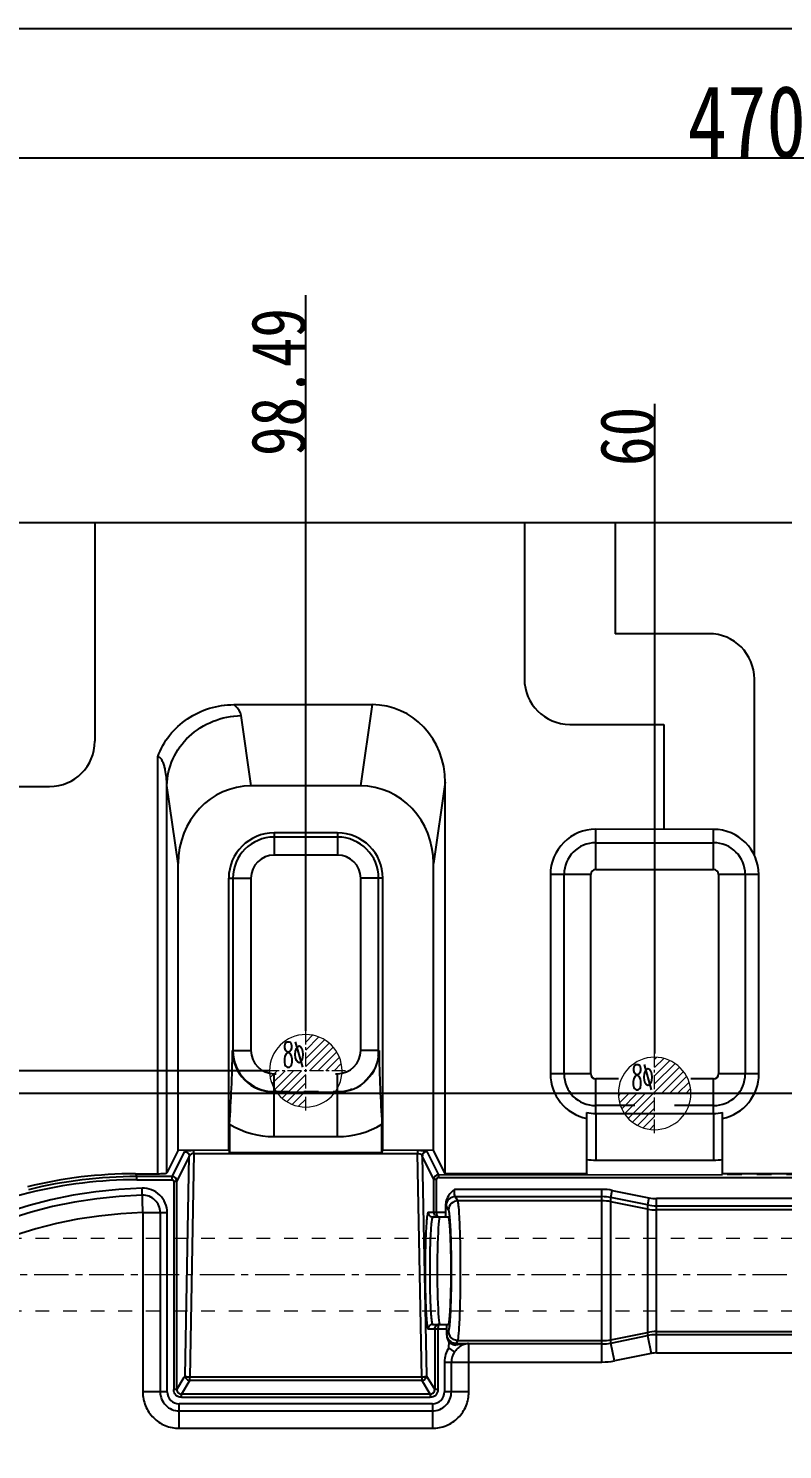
# Model space of a CAD drawing. Header units: millimetres. Extents: x 1572 to 4063, y -10865 to -3081.
# Drawn here: x 2486.6 to 2569.8, y -5770.3 to -5613.5 of the extents above; entities that cross this region are included whole.
import ezdxf
from ezdxf.enums import TextEntityAlignment as Align

# ---------------------------------------------------------------- set-up
doc = ezdxf.new("R2010")
doc.units = ezdxf.units.MM
doc.header["$LTSCALE"] = 16.335
doc.header["$PDMODE"] = 3
doc.header["$PDSIZE"] = 0.3125
doc.linetypes.add('CENTER', pattern=[0.6, 0.375, -0.075, 0.075, -0.075])
doc.linetypes.add('HIDDEN', pattern=[0.2, 0.1, -0.1])
doc.layers.get('0').update_dxf_attribs({"linetype": 'CONTINUOUS'})
doc.layers.get('Defpoints').update_dxf_attribs({"linetype": 'CONTINUOUS'})
doc.layers.add('cool', color=153, linetype='HIDDEN', lineweight=9)
doc.layers.add('epin', color=13, linetype='CONTINUOUS', lineweight=9)
doc.layers.add('DEFAULT_2', color=8, linetype='HIDDEN')
doc.styles.get("Standard").update_dxf_attribs({"font": 'txt', "width": 0.8})
doc.styles.add('TXT05', font='txt.shx', dxfattribs={"width": 0.5, "bigfont": 'gbcbig.shx'})
doc.dimstyles.new('ISO-25', dxfattribs={"dimtxt": 8, "dimasz": 6, "dimexe": 0, "dimexo": 0, "dimgap": 0, "dimtad": 1, "dimdsep": 46, "dimtxsty": 'Standard', "dimcen": 0, "dimclrd": 4, "dimclre": 4, "dimclrt": 6, "dimazin": 0, "dimtfac": 1, "dimtofl": 0, "dimtmove": 0, "dimatfit": 3, "dimfxl": 1, "dimarcsym": 0})

# ---------------------------------------------------------------- blocks, each defined once
blk = doc.blocks.new('147')
at = {"layer": 'cool', "ltscale": 0.932966}
for p, q in [((229.57, -3849.57), (-211.77, -3849.57)), ((229.57, -3857.57), (-211.77, -3857.57))]:
    blk.add_line(p, q, dxfattribs=at)
at = {"layer": 'cool', "color": 1, "linetype": 'CENTER', "ltscale": 0.621977}
blk.add_line((243.9, -3853.57), (-226.1, -3853.57), dxfattribs=at)
blk = doc.blocks.new('*D188')
at = {"color": 4, "lineweight": -2, "transparency": 16777216}
for p, q in [((2380.71, -5723.85), (2380.71, -5627.83)), ((2844.71, -5627.83), (2386.71, -5627.83)), ((2850.71, -5723.85), (2850.71, -5627.83))]:
    blk.add_line(p, q, dxfattribs=at)
at = {"color": 4, "transparency": 16777216}
for points in [[(2386.71, -5626.83), (2386.71, -5628.83), (2380.71, -5627.83)], [(2844.71, -5626.83), (2844.71, -5628.83), (2850.71, -5627.83)]]:
    blk.add_solid(points, dxfattribs=at)
at = {"layer": 'Defpoints', "color": 0, "transparency": 16777216}
for p in [(2380.71, -5627.83), (2380.71, -5723.85), (2850.71, -5723.85)]:
    blk.add_point(p, dxfattribs=at)
at = {"color": 6, "transparency": 16777216, "insert": (2565.86, -5623.83), "char_height": 8, "attachment_point": 5}
blk.add_mtext('470', dxfattribs=at)
blk = doc.blocks.new('*D207')
at = {"color": 4, "lineweight": -2, "transparency": 16777216}
for p, q in [((2396.97, -5766.99), (2384.97, -5767.99)), ((2439.81, -5766.99), (2396.97, -5766.99)), ((2384.97, -5767.99), (2366.57, -5767.99))]:
    blk.add_line(p, q, dxfattribs=at)
at = {"layer": 'Defpoints', "color": 0, "transparency": 16777216}
for p in [(2439.81, -5766.99), (2372.97, -5767.99), (2615.71, -5857.99)]:
    blk.add_point(p, dxfattribs=at)
at = {"color": 6, "transparency": 16777216, "insert": (2369.77, -5764.99), "char_height": 6, "attachment_point": 5}
blk.add_mtext('91', dxfattribs=at)
blk = doc.blocks.new('*D208')
at = {"color": 4, "lineweight": -2, "transparency": 16777216}
blk.add_line((2411.89, -5750.99), (2362.57, -5750.99), dxfattribs=at)
at = {"layer": 'Defpoints', "color": 0, "transparency": 16777216}
for p in [(2372.97, -5750.99), (2411.89, -5750.99), (2615.71, -5857.99)]:
    blk.add_point(p, dxfattribs=at)
at = {"color": 6, "transparency": 16777216, "insert": (2367.77, -5747.99), "char_height": 6, "attachment_point": 5}
blk.add_mtext('107', dxfattribs=at)
blk = doc.blocks.new('*D209')
at = {"color": 4, "lineweight": -2, "transparency": 16777216}
for p, q in [((2384.97, -5728.99), (2361.77, -5728.99)), ((2396.97, -5730.99), (2384.97, -5728.99)), ((2591.31, -5730.99), (2396.97, -5730.99))]:
    blk.add_line(p, q, dxfattribs=at)
at = {"layer": 'Defpoints', "color": 0, "transparency": 16777216}
for p in [(2372.97, -5728.99), (2591.31, -5730.99), (2615.71, -5857.99)]:
    blk.add_point(p, dxfattribs=at)
at = {"color": 6, "transparency": 16777216, "insert": (2367.37, -5725.99), "char_height": 6, "attachment_point": 5}
blk.add_mtext('127', dxfattribs=at)
blk = doc.blocks.new('*D210')
at = {"color": 4, "lineweight": -2, "transparency": 16777216}
for p, q in [((2384.97, -5718.44), (2355.37, -5718.44)), ((2396.97, -5728.49), (2384.97, -5718.44)), ((2513.22, -5728.49), (2396.97, -5728.49))]:
    blk.add_line(p, q, dxfattribs=at)
at = {"layer": 'Defpoints', "color": 0, "transparency": 16777216}
for p in [(2372.97, -5718.44), (2513.22, -5728.49), (2615.71, -5857.99)]:
    blk.add_point(p, dxfattribs=at)
at = {"color": 6, "transparency": 16777216, "insert": (2364.17, -5715.44), "char_height": 6, "attachment_point": 5}
blk.add_mtext('129.5', dxfattribs=at)
blk = doc.blocks.new('*D211')
at = {"color": 4, "lineweight": -2, "transparency": 16777216}
for p, q in [((2396.97, -5735.49), (2384.97, -5738.92)), ((2472.31, -5735.49), (2396.97, -5735.49)), ((2384.97, -5738.92), (2355.37, -5738.92))]:
    blk.add_line(p, q, dxfattribs=at)
at = {"layer": 'Defpoints', "color": 0, "transparency": 16777216}
for p in [(2472.31, -5735.49), (2372.97, -5738.92), (2615.71, -5857.99)]:
    blk.add_point(p, dxfattribs=at)
at = {"color": 6, "transparency": 16777216, "insert": (2364.17, -5735.92), "char_height": 6, "attachment_point": 5}
blk.add_mtext('122.5', dxfattribs=at)
blk = doc.blocks.new('*D212')
at = {"color": 4, "lineweight": -2, "transparency": 16777216}
blk.add_line((2410.71, -5697.99), (2362.57, -5697.99), dxfattribs=at)
at = {"layer": 'Defpoints', "color": 0, "transparency": 16777216}
for p in [(2372.97, -5697.99), (2410.71, -5697.99), (2615.71, -5857.99)]:
    blk.add_point(p, dxfattribs=at)
at = {"color": 6, "transparency": 16777216, "insert": (2367.77, -5694.99), "char_height": 6, "attachment_point": 5}
blk.add_mtext('160', dxfattribs=at)
blk = doc.blocks.new('*D214')
at = {"color": 4, "lineweight": -2, "transparency": 16777216}
blk.add_line((2555.71, -5726.59), (2555.71, -5654.91), dxfattribs=at)
at = {"layer": 'Defpoints', "color": 0, "transparency": 16777216}
for p in [(2555.71, -5662.11), (2555.71, -5726.59), (2615.71, -5857.99)]:
    blk.add_point(p, dxfattribs=at)
at = {"color": 6, "transparency": 16777216, "insert": (2552.71, -5658.51), "char_height": 6, "attachment_point": 5, "rotation": 90}
blk.add_mtext('60', dxfattribs=at)
blk = doc.blocks.new('*D215')
at = {"color": 4, "lineweight": -2, "transparency": 16777216}
for p, q in [((2517.22, -5674.11), (2517.22, -5642.91)), ((2517.22, -5686.11), (2517.22, -5674.11)), ((2517.22, -5724.09), (2517.22, -5686.11))]:
    blk.add_line(p, q, dxfattribs=at)
at = {"layer": 'Defpoints', "color": 0, "transparency": 16777216}
for p in [(2517.22, -5662.11), (2517.22, -5724.09), (2615.71, -5857.99)]:
    blk.add_point(p, dxfattribs=at)
at = {"color": 6, "transparency": 16777216, "insert": (2514.22, -5652.51), "char_height": 6, "attachment_point": 5, "rotation": 90}
blk.add_mtext('98.49', dxfattribs=at)
blk = doc.blocks.new('*D216')
at = {"color": 4, "lineweight": -2, "transparency": 16777216}
for p, q in [((2475.71, -5674.11), (2475.71, -5650.91)), ((2476.71, -5686.11), (2475.71, -5674.11)), ((2476.71, -5731.59), (2476.71, -5686.11))]:
    blk.add_line(p, q, dxfattribs=at)
at = {"layer": 'Defpoints', "color": 0, "transparency": 16777216}
for p in [(2475.71, -5662.11), (2476.71, -5731.59), (2615.71, -5857.99)]:
    blk.add_point(p, dxfattribs=at)
at = {"color": 6, "transparency": 16777216, "insert": (2472.71, -5656.51), "char_height": 6, "attachment_point": 5, "rotation": 90}
blk.add_mtext('139', dxfattribs=at)
blk = doc.blocks.new('*D217')
at = {"color": 4, "lineweight": -2, "transparency": 16777216}
for p, q in [((2451.83, -5674.11), (2451.83, -5646.11)), ((2444.21, -5686.11), (2451.83, -5674.11)), ((2444.21, -5762.59), (2444.21, -5686.11))]:
    blk.add_line(p, q, dxfattribs=at)
at = {"layer": 'Defpoints', "color": 0, "transparency": 16777216}
for p in [(2451.83, -5662.11), (2444.21, -5762.59), (2615.71, -5857.99)]:
    blk.add_point(p, dxfattribs=at)
at = {"color": 6, "transparency": 16777216, "insert": (2448.83, -5654.11), "char_height": 6, "attachment_point": 5, "rotation": 90}
blk.add_mtext('171.5', dxfattribs=at)
blk = doc.blocks.new('*D218')
at = {"color": 4, "lineweight": -2, "transparency": 16777216}
for p, q in [((2437.71, -5674.11), (2437.71, -5644.51)), ((2439.21, -5686.11), (2437.71, -5674.11)), ((2439.21, -5843.59), (2439.21, -5686.11))]:
    blk.add_line(p, q, dxfattribs=at)
at = {"layer": 'Defpoints', "color": 0, "transparency": 16777216}
for p in [(2437.71, -5662.11), (2439.21, -5843.59), (2615.71, -5857.99)]:
    blk.add_point(p, dxfattribs=at)
at = {"color": 6, "transparency": 16777216, "insert": (2434.71, -5653.31), "char_height": 6, "attachment_point": 5, "rotation": 90}
blk.add_mtext('176.5', dxfattribs=at)
blk = doc.blocks.new('*D219')
at = {"color": 4, "lineweight": -2, "transparency": 16777216}
blk.add_line((2410.71, -5694.36), (2410.71, -5650.11), dxfattribs=at)
at = {"layer": 'Defpoints', "color": 0, "transparency": 16777216}
for p in [(2410.71, -5662.11), (2410.71, -5694.36), (2615.71, -5857.99)]:
    blk.add_point(p, dxfattribs=at)
at = {"color": 6, "transparency": 16777216, "insert": (2407.71, -5656.11), "char_height": 6, "attachment_point": 5, "rotation": 90}
blk.add_mtext('205', dxfattribs=at)
blk = doc.blocks.new('epin_ejp_8')
at = {"layer": 'epin'}
h = blk.add_hatch(dxfattribs=at)
h.set_pattern_fill('_ANSI31', color=123, scale=0.2, angle=90, style=0)
h.set_pattern_definition([(135, (-263.1036, 1313.3417), (-0.4490128, -0.4490128), [])])
h.paths.add_polyline_path([(0, 4, 0.414214), (-4, 0), (0, 0)])
h.paths.add_polyline_path([(4, 0), (0, 0), (0, -4, 0.414214)])
at = {"layer": 'epin', "color": 1, "linetype": 'CENTER', "ltscale": 0.248791}
for p, q in [((0, -4.4), (0, 4.4)), ((-4.4, 0), (4.4, 0))]:
    blk.add_line(p, q, dxfattribs=at)
at = {"layer": 'epin'}
blk.add_circle((0, 0), 4, dxfattribs=at)
at = {"layer": 'epin', "color": 6, "style": 'TXT05', "width": 0.5}
blk.add_text('%%c8', height=2.8, dxfattribs=at).set_placement((1.33, 1.8), align=Align.MIDDLE)
blk = doc.blocks.new('1258')
at = {"layer": 'epin', "color": 4, "xscale": -1}
for p in [(-359.25, 2735.91), (-320.76, 2733.41)]:
    blk.add_blockref('epin_ejp_8', p, dxfattribs=at)

msp = doc.modelspace()

# ---------------------------------------------------------------- linework, layer by layer
at = {"color": 7, "linetype": 'Continuous'}
for p, q in [((2431.706, -5667.99), (2799.706, -5667.99)), ((2493.945, -5667.99), (2493.945, -5692.131)), ((2541.337, -5667.99), (2541.337, -5685.269)), ((2551.337, -5667.99), (2551.337, -5680.269)), ((2561.706, -5680.269), (2551.337, -5680.269)), ((2566.706, -5704.703), (2566.706, -5685.269)), ((2509.265, -5688.096), (2524.528, -5688.096)), ((2511.194, -5697.057), (2510.078, -5689.307)), ((2524.528, -5688.096), (2523.238, -5697.057)), ((2546.337, -5690.269), (2556.706, -5690.269)), ((2556.706, -5690.269), (2556.706, -5701.834)), ((2500.886, -5739.842), (2500.886, -5693.838)), ((2478.576, -5697.131), (2488.945, -5697.131)), ((2501.889, -5739.742), (2501.889, -5697.013)), ((2503.13, -5705.627), (2501.889, -5697.013)), ((2523.238, -5697.057), (2511.194, -5697.057)), ((2532.592, -5696.666), (2531.302, -5705.627)), ((2532.592, -5739.842), (2532.592, -5696.666)), ((2549.206, -5706.291), (2549.206, -5701.834)), ((2562.206, -5701.855), (2549.206, -5701.834)), ((2562.206, -5706.291), (2562.206, -5701.855)), ((2513.716, -5702.248), (2513.716, -5704.689)), ((2520.716, -5702.248), (2513.716, -5702.248)), ((2520.716, -5702.709), (2513.716, -5702.709)), ((2520.716, -5702.248), (2520.716, -5704.689)), ((2549.206, -5703.336), (2562.206, -5703.336)), ((2520.716, -5704.689), (2513.716, -5704.689)), ((2503.13, -5737.254), (2503.13, -5705.627)), ((2531.302, -5737.254), (2531.302, -5705.627)), ((2549.206, -5706.291), (2562.206, -5706.291)), ((2508.716, -5737.254), (2508.716, -5707.248)), ((2508.716, -5707.248), (2511.157, -5707.248)), ((2509.177, -5707.248), (2509.177, -5726.248)), ((2511.157, -5707.248), (2511.157, -5726.248)), ((2523.275, -5726.248), (2523.275, -5707.248)), ((2525.716, -5707.248), (2523.275, -5707.248)), ((2525.255, -5726.248), (2525.255, -5707.248)), ((2525.716, -5737.254), (2525.716, -5707.248)), ((2544.206, -5706.834), (2544.206, -5728.834)), ((2548.663, -5706.834), (2544.206, -5706.834)), ((2545.708, -5728.834), (2545.708, -5706.834)), ((2548.663, -5728.834), (2548.663, -5706.834)), ((2562.749, -5706.834), (2562.749, -5728.834)), ((2567.206, -5706.834), (2562.749, -5706.834)), ((2565.703, -5706.834), (2565.703, -5728.834)), ((2567.206, -5728.834), (2567.206, -5706.834)), ((2509.121, -5726.248), (2511.157, -5726.248)), ((2525.311, -5726.248), (2523.275, -5726.248)), ((2513.716, -5735.748), (2513.716, -5728.806)), ((2513.716, -5728.806), (2513.955, -5728.806)), ((2520.477, -5728.806), (2520.716, -5728.806)), ((2520.716, -5735.748), (2520.716, -5728.806)), ((2548.663, -5728.834), (2544.206, -5728.834)), ((2549.206, -5733.092), (2549.206, -5729.377)), ((2551.725, -5729.377), (2549.206, -5729.377)), ((2562.206, -5729.377), (2559.687, -5729.377)), ((2562.206, -5733.092), (2562.206, -5729.377)), ((2567.206, -5728.834), (2562.749, -5728.834)), ((2513.716, -5730.843), (2520.716, -5730.843)), ((2548.206, -5739.842), (2548.206, -5733.092)), ((2553.507, -5732.331), (2549.206, -5732.331)), ((2549.206, -5733.208), (2549.206, -5738.334)), ((2549.206, -5733.208), (2562.206, -5733.208)), ((2562.206, -5732.331), (2557.905, -5732.331)), ((2562.206, -5733.208), (2562.206, -5738.334)), ((2563.206, -5739.842), (2563.206, -5733.092)), ((2508.814, -5734.386), (2508.814, -5737.512)), ((2525.617, -5737.512), (2525.617, -5734.386)), ((2513.716, -5735.748), (2520.716, -5735.748)), ((2503.13, -5737.254), (2501.889, -5739.742)), ((2502.489, -5740.158), (2503.863, -5737.401)), ((2504.365, -5737.9), (2502.989, -5740.658)), ((2508.763, -5737.29), (2503.13, -5737.254)), ((2503.902, -5762.13), (2504.365, -5737.9)), ((2504.875, -5737.617), (2504.404, -5762.301)), ((2504.875, -5737.617), (2504.875, -5737.29)), ((2504.875, -5737.617), (2529.557, -5737.617)), ((2508.763, -5737.29), (2508.716, -5737.254)), ((2508.814, -5737.512), (2525.617, -5737.512)), ((2525.669, -5737.29), (2525.716, -5737.254)), ((2531.302, -5737.254), (2525.669, -5737.29)), ((2529.557, -5737.29), (2529.557, -5737.617)), ((2530.027, -5762.301), (2529.557, -5737.617)), ((2530.067, -5737.9), (2530.529, -5762.13)), ((2531.339, -5740.452), (2530.067, -5737.9)), ((2530.569, -5737.401), (2531.841, -5739.951)), ((2532.592, -5739.842), (2531.302, -5737.254)), ((2549.206, -5738.334), (2562.206, -5738.334)), ((2498.417, -5739.842), (2498.574, -5740.158)), ((2498.417, -5739.842), (2500.887, -5739.842)), ((2498.574, -5740.508), (2498.574, -5740.158)), ((2502.489, -5740.158), (2498.574, -5740.158)), ((2498.574, -5740.508), (2502.488, -5740.508)), ((2502.488, -5740.508), (2502.488, -5740.158)), ((2502.638, -5740.658), (2502.638, -5763.654)), ((2502.638, -5740.658), (2502.989, -5740.658)), ((2502.989, -5763.654), (2502.989, -5740.658)), ((2531.339, -5744.11), (2531.339, -5740.452)), ((2531.339, -5740.452), (2531.64, -5740.452)), ((2531.64, -5744.11), (2531.64, -5740.452)), ((2531.841, -5739.951), (2563.206, -5739.916)), ((2531.841, -5739.951), (2531.841, -5740.251)), ((2531.841, -5740.251), (2699.571, -5740.251)), ((2548.206, -5739.842), (2532.592, -5739.842)), ((2588.206, -5739.842), (2563.206, -5739.842)), ((2499.228, -5744.129), (2499.15, -5741.433)), ((2549.883, -5741.571), (2533.614, -5741.571)), ((2533.977, -5742.833), (2533.701, -5742.372)), ((2533.701, -5742.372), (2549.883, -5742.372)), ((2549.883, -5760.618), (2549.883, -5741.571)), ((2550.869, -5742.471), (2551.026, -5741.685)), ((2550.869, -5758.518), (2550.869, -5742.471)), ((2554.918, -5743.283), (2550.869, -5742.471)), ((2551.026, -5741.685), (2555.076, -5742.498)), ((2555.076, -5742.498), (2554.918, -5743.283)), ((2555.903, -5759.609), (2555.903, -5742.58)), ((2675.508, -5742.58), (2555.903, -5742.58)), ((2499.228, -5744.129), (2499.228, -5763.912)), ((2499.228, -5744.129), (2501.925, -5744.129)), ((2501.155, -5744.129), (2501.155, -5763.912)), ((2501.925, -5763.912), (2501.925, -5744.129)), ((2532.661, -5744.11), (2530.718, -5744.11)), ((2532.661, -5744.11), (2532.661, -5743.165)), ((2532.973, -5743.834), (2532.697, -5743.374)), ((2549.883, -5742.833), (2533.977, -5742.833)), ((2554.918, -5743.737), (2550.869, -5742.93)), ((2554.918, -5743.283), (2554.918, -5757.705)), ((2555.903, -5743.381), (2675.508, -5743.381)), ((2675.508, -5743.834), (2555.903, -5743.834)), ((2531.339, -5744.613), (2532.94, -5744.613)), ((2531.22, -5756.472), (2532.94, -5756.472)), ((2532.766, -5756.974), (2530.718, -5756.974)), ((2531.442, -5756.974), (2531.442, -5763.654)), ((2531.793, -5756.974), (2531.793, -5763.654)), ((2532.766, -5757.659), (2532.766, -5756.974)), ((2532.788, -5757.559), (2532.973, -5757.25)), ((2533.882, -5758.41), (2533.977, -5758.251)), ((2533.977, -5758.251), (2549.883, -5758.251)), ((2550.869, -5758.154), (2554.918, -5757.347)), ((2550.869, -5758.518), (2554.918, -5757.705)), ((2554.918, -5757.705), (2555.312, -5759.668)), ((2555.903, -5757.25), (2675.508, -5757.25)), ((2675.508, -5757.607), (2555.903, -5757.607)), ((2533.631, -5759.506), (2533.002, -5759.061)), ((2533.792, -5758.56), (2535.17, -5758.56)), ((2535.17, -5758.56), (2535.203, -5758.616)), ((2535.203, -5763.912), (2535.203, -5758.616)), ((2549.883, -5758.616), (2535.203, -5758.616)), ((2551.263, -5760.481), (2550.869, -5758.518)), ((2555.312, -5759.668), (2551.263, -5760.481)), ((2555.903, -5759.609), (2675.508, -5759.609)), ((2532.507, -5760.618), (2532.507, -5763.912)), ((2532.507, -5760.618), (2549.883, -5760.618)), ((2533.277, -5763.912), (2533.277, -5760.618)), ((2502.989, -5763.654), (2503.814, -5762.277)), ((2504.404, -5762.63), (2503.49, -5764.157)), ((2504.404, -5762.63), (2504.404, -5762.301)), ((2530.027, -5762.301), (2504.404, -5762.301)), ((2504.404, -5762.63), (2530.027, -5762.63)), ((2530.027, -5762.301), (2530.027, -5762.63)), ((2530.942, -5764.157), (2530.027, -5762.63)), ((2530.617, -5762.277), (2531.442, -5763.654)), ((2501.925, -5763.912), (2499.228, -5763.912)), ((2502.989, -5763.654), (2502.638, -5763.654)), ((2503.49, -5764.507), (2503.49, -5764.157)), ((2530.942, -5764.157), (2503.49, -5764.157)), ((2503.49, -5764.507), (2530.942, -5764.507)), ((2530.942, -5764.157), (2530.942, -5764.507)), ((2531.793, -5763.654), (2531.442, -5763.654)), ((2535.203, -5763.912), (2532.507, -5763.912)), ((2503.243, -5767.927), (2503.243, -5765.23)), ((2531.189, -5765.23), (2503.243, -5765.23)), ((2503.243, -5766), (2531.189, -5766)), ((2531.189, -5765.23), (2531.189, -5767.927)), ((2503.243, -5767.927), (2531.189, -5767.927))]:
    msp.add_line(p, q, dxfattribs=at)
msp.add_lwpolyline([(3063.099, -6133.841), (2308.268, -6133.841), (2308.268, -5613.499), (3063.099, -5613.499)], close=True)
for centre, radius, start, end in [((2561.706, -5685.269), 5, 0, 90), ((2546.337, -5685.269), 5, 180, 270), ((2488.945, -5692.131), 5, 270, 0), ((2549.206, -5706.834), 5, 89.99987, 180), ((2562.206, -5706.834), 4.979, 0, 90), ((2513.716, -5707.248), 5, 90, 180), ((2513.716, -5707.248), 4.539, 90, 180), ((2520.716, -5707.248), 5, 0, 90), ((2520.716, -5707.248), 4.539, 0, 90), ((2549.206, -5706.834), 3.498, 90, 180), ((2562.206, -5706.834), 3.498, 0, 90), ((2513.716, -5707.248), 2.559, 90, 180), ((2520.716, -5707.248), 2.559, 0, 90), ((2549.206, -5706.834), 0.543, 90, 180), ((2562.206, -5706.834), 0.543, 0, 90), ((2513.716, -5726.248), 4.595, 180, 270), ((2513.716, -5726.248), 4.539, 180, 270), ((2513.716, -5726.248), 2.559, 180, 270), ((2520.716, -5726.248), 4.595, 270, 0), ((2520.716, -5726.248), 2.559, 270, 0), ((2549.206, -5728.834), 5, 180, 258.46299), ((2549.206, -5728.834), 3.498, 180, 270), ((2549.206, -5728.834), 0.543, 180, 270), ((2562.206, -5728.834), 3.498, 270, 0), ((2562.206, -5728.834), 0.543, 270, 0), ((2562.206, -5728.834), 5, 281.53701, 0), ((2549.206, -5728.834), 4.374, 256.78541, 270), ((2562.206, -5728.834), 4.374, 270, 283.21459), ((2513.716, -5726.248), 9.5, 238.93835, 270), ((2520.716, -5726.248), 9.5, 270, 301.06165), ((2549.206, -5728.834), 9.5, 263.95767, 270), ((2562.206, -5728.834), 9.5, 270, 276.04233), ((2498.572, -5790.172), 50.014, 89.99686, 103.83476), ((2498.609, -5790.375), 49.867, 90.03937, 103.83039), ((2502.486, -5740.661), 0.503, 0.27505, 89.7691), ((2531.842, -5740.454), 0.503, 90.16049, 179.79217), ((2500.633, -5792.451), 51.039, 91.66535, 179.99998), ((2500.633, -5792.451), 50.269, 91.66535, 180), ((2498.438, -5789.814), 49.282, 103.79395, 120.00774), ((2499.228, -5744.129), 2.697, 359.99963, 91.66535), ((2499.228, -5744.129), 1.926, 0, 91.66535), ((2549.882, -5747.39), 5.819, 78.65832, 89.98883), ((2549.882, -5747.383), 5.01, 78.64587, 89.98984), ((2555.903, -5738.376), 4.204, 258.64593, 270.00211), ((2500.633, -5792.451), 48.343, 91.66535, 180), ((2531.22, -5744.111), 0.502, 179.94296, 269.97847), ((2531.85, -5744.111), 0.511, 179.97075, 195.24491), ((2549.882, -5747.889), 5.056, 78.746, 89.98683), ((2555.905, -5738.357), 5.024, 258.67402, 269.98684), ((2555.905, -5738.779), 5.056, 258.746, 269.98683), ((2531.839, -5744.118), 0.497, 221.04082, 232.04495), ((2531.22, -5756.974), 0.502, 90.02155, 180.05703), ((2533.528, -5756.974), 1.734, 177.18199, 180.01778), ((2533.98, -5757.244), 1.006, 180.33476, 240.0019), ((2549.882, -5753.196), 5.056, 270.01317, 281.254), ((2555.905, -5762.306), 5.056, 90.01317, 101.254), ((2555.905, -5762.641), 5.034, 90.01396, 101.30462), ((2535.203, -5760.618), 2.697, 144.72827, 180.00018), ((2535.203, -5760.618), 1.926, 144.72827, 180), ((2534.894, -5762.738), 4.143, 100.06987, 106.23927), ((2535.384, -5760.628), 2.082, 109.38436, 116.19061), ((2535.352, -5760.537), 1.985, 102.36708, 109.38035), ((2535.332, -5760.45), 1.896, 94.91359, 102.36055), ((2549.882, -5753.614), 5.002, 270.01042, 281.37442), ((2555.903, -5762.614), 3.004, 90.00083, 101.35211), ((2549.882, -5753.595), 7.023, 270.01138, 281.34147), ((2504.407, -5762.124), 0.507, 254.8815, 269.69629), ((2530.023, -5762.123), 0.508, 300.07584, 314.88952), ((2530.026, -5762.127), 0.503, 344.79694, 359.69316), ((2503.241, -5763.914), 2.086, 179.93807, 270.06132), ((2531.191, -5763.914), 2.086, 269.93807, 0.06132)]:
    msp.add_arc(centre, radius, start, end, dxfattribs=at)
for centre, major_axis, ratio, start_param, end_param in [((2524.381, -5696.823), (1.245, 8.648), 0.9385559, -1.4185666, 0.1343288), ((2511.341, -5705.784), (-1.245, 8.648), 0.9385552, -0.134328, 1.4185674), ((2523.091, -5705.784), (1.245, 8.648), 0.9385552, -1.4185674, 0.134328), ((2508.755, -5737.789), (0, 0.502), 0.1405408, -0.9857024, -0.1047218), ((2525.676, -5737.789), (0, 0.502), 0.1405408, 0.1047218, 0.9857024), ((2498.692, -5790.369), (-22.577, 45.279), 0.9931736, -0.4598112, -0.220579), ((2532.634, -5744.11), (0, 0.502), 0.0524078, 3.1415907, 4.712387), ((2532.023, -5750.542), (0, 5.929), 0.0524078, -0.000002, 3.1415907), ((2532.74, -5756.974), (0, 0.502), 0.0524078, -1.5707983, -0.000002)]:
    msp.add_ellipse(centre, major_axis=major_axis, ratio=ratio, start_param=start_param, end_param=end_param, dxfattribs=at)
for points, knots in [([(2500.886, -5693.838), (2501.18, -5692.991), (2502.078, -5691.391), (2504.091, -5689.543), (2506.558, -5688.366), (2508.367, -5688.096), (2509.265, -5688.096)], [0, 0, 0, 0, 0.2497051, 0.4996602, 0.7497525, 1, 1, 1, 1]), ([(2501.889, -5697.013), (2501.908, -5696.016), (2502.376, -5693.985), (2504.222, -5691.452), (2506.914, -5689.748), (2509.024, -5689.325), (2510.078, -5689.307)], [0, 0, 0, 0, 0.2424884, 0.4902521, 0.7436809, 1, 1, 1, 1]), ([(2510.078, -5689.307), (2510.063, -5689.201), (2509.928, -5688.721), (2509.567, -5688.338), (2509.266, -5688.096)], [0, 0, 0, 0, 0.2177011, 1, 1, 1, 1]), ([(2501.889, -5697.013), (2501.885, -5696.724), (2501.852, -5696.145), (2501.753, -5695.426), (2501.614, -5694.863), (2501.479, -5694.447), (2501.305, -5694.122), (2501.11, -5693.898), (2500.961, -5693.838), (2500.886, -5693.838)], [0, 0, 0, 0, 0.2485494, 0.4973378, 0.6218363, 0.7468111, 0.8720781, 0.9356314, 1, 1, 1, 1]), ([(2508.814, -5734.386), (2508.888, -5733.058), (2509.032, -5730.348), (2509.121, -5727.633), (2509.121, -5726.248)], [0, 0, 0, 0, 0.4896286, 1, 1, 1, 1]), ([(2525.311, -5726.248), (2525.311, -5727.633), (2525.399, -5730.348), (2525.544, -5733.058), (2525.617, -5734.386)], [0, 0, 0, 0, 0.5103729, 1, 1, 1, 1]), ([(2504.875, -5737.29), (2504.744, -5737.29), (2504.506, -5737.295), (2504.198, -5737.317), (2503.996, -5737.344), (2503.899, -5737.374), (2503.868, -5737.391), (2503.863, -5737.401)], [0, 0, 0, 0, 0.3815424, 0.6963187, 0.9060046, 0.9668509, 1, 1, 1, 1]), ([(2503.863, -5737.401), (2503.991, -5737.401), (2504.256, -5737.508), (2504.364, -5737.773), (2504.365, -5737.9)], [0, 0, 0, 0, 0.5006775, 1, 1, 1, 1]), ([(2504.875, -5737.617), (2504.802, -5737.619), (2504.61, -5737.641), (2504.379, -5737.772), (2504.365, -5737.9)], [0, 0, 0, 0, 0.3621797, 1, 1, 1, 1]), ([(2530.569, -5737.401), (2530.564, -5737.391), (2530.533, -5737.374), (2530.436, -5737.344), (2530.234, -5737.317), (2529.926, -5737.295), (2529.687, -5737.29), (2529.557, -5737.29)], [0, 0, 0, 0, 0.0331346, 0.093964, 0.3036968, 0.6185368, 1, 1, 1, 1]), ([(2530.067, -5737.9), (2530.063, -5737.864), (2530.012, -5737.759), (2529.824, -5737.649), (2529.654, -5737.619), (2529.557, -5737.617)], [0, 0, 0, 0, 0.1769883, 0.5315647, 1, 1, 1, 1]), ([(2530.569, -5737.401), (2530.441, -5737.401), (2530.176, -5737.508), (2530.068, -5737.773), (2530.067, -5737.9)], [0, 0, 0, 0, 0.5007245, 1, 1, 1, 1]), ([(2500.887, -5739.842), (2501.011, -5739.842), (2501.243, -5739.838), (2501.545, -5739.819), (2501.75, -5739.795), (2501.85, -5739.767), (2501.884, -5739.752), (2501.889, -5739.742)], [0, 0, 0, 0, 0.3671492, 0.6828416, 0.9019116, 0.9663711, 1, 1, 1, 1]), ([(2502.638, -5740.658), (2502.638, -5740.62), (2502.603, -5740.543), (2502.526, -5740.508), (2502.488, -5740.508)], [0, 0, 0, 0, 0.500215, 1, 1, 1, 1]), ([(2531.841, -5740.251), (2531.79, -5740.251), (2531.687, -5740.298), (2531.64, -5740.401), (2531.64, -5740.452)], [0, 0, 0, 0, 0.4999525, 1, 1, 1, 1]), ([(2533.614, -5741.571), (2533.377, -5741.783), (2532.909, -5742.215), (2532.661, -5742.849), (2532.661, -5743.165)], [0, 0, 0, 0, 0.502148, 1, 1, 1, 1]), ([(2533.701, -5742.372), (2533.445, -5742.374), (2532.914, -5742.588), (2532.699, -5743.118), (2532.697, -5743.374)], [0, 0, 0, 0, 0.5004293, 1, 1, 1, 1]), ([(2533.701, -5742.372), (2533.678, -5742.355), (2533.662, -5742.257), (2533.633, -5742.095), (2533.619, -5741.849), (2533.614, -5741.669), (2533.614, -5741.571)], [0, 0, 0, 0, 0.1063669, 0.3278358, 0.6393716, 1, 1, 1, 1]), ([(2530.718, -5744.11), (2530.692, -5744.11), (2530.653, -5744.223), (2530.617, -5744.386), (2530.575, -5744.702), (2530.552, -5744.939), (2530.541, -5745.078)], [0, 0, 0, 0, 0.0781111, 0.2693758, 0.5783022, 1, 1, 1, 1]), ([(2531.64, -5744.11), (2531.64, -5744.222), (2531.659, -5744.391), (2531.739, -5744.579), (2531.8, -5744.606)], [0, 0, 0, 0, 0.6256114, 1, 1, 1, 1]), ([(2533.977, -5742.833), (2533.721, -5742.834), (2533.19, -5743.049), (2532.975, -5743.579), (2532.973, -5743.834)], [0, 0, 0, 0, 0.5004293, 1, 1, 1, 1]), ([(2533.038, -5744.057), (2533.033, -5744.031), (2533.017, -5743.956), (2533, -5743.878), (2532.973, -5743.834)], [0, 0, 0, 0, 0.3381442, 1, 1, 1, 1]), ([(2533.187, -5745.685), (2533.169, -5745.354), (2533.132, -5744.811), (2533.077, -5744.267), (2533.038, -5744.057)], [0, 0, 0, 0, 0.6072244, 1, 1, 1, 1]), ([(2534.072, -5757.777), (2534.124, -5757.341), (2534.191, -5756.243), (2534.262, -5754.338), (2534.299, -5752.006), (2534.302, -5749.511), (2534.274, -5747.456), (2534.232, -5745.942), (2534.194, -5744.981), (2534.149, -5744.177), (2534.103, -5743.55), (2534.047, -5743.125), (2534.012, -5742.901), (2533.977, -5742.833)], [0, 0, 0, 0, 0.0880143, 0.2203144, 0.3821741, 0.5554308, 0.7205443, 0.7941718, 0.8590382, 0.9133476, 0.9556128, 0.9847114, 1, 1, 1, 1]), ([(2530.541, -5745.078), (2530.48, -5745.8), (2530.411, -5747.495), (2530.37, -5750.188), (2530.395, -5752.961), (2530.455, -5754.763), (2530.508, -5755.565)], [0, 0, 0, 0, 0.2072393, 0.4846496, 0.7702278, 1, 1, 1, 1]), ([(2531.042, -5745.505), (2531.004, -5745.922), (2530.948, -5746.889), (2530.898, -5748.48), (2530.878, -5750.285), (2530.888, -5751.84), (2530.913, -5753.048), (2530.939, -5753.872), (2530.973, -5754.608), (2531.012, -5755.238), (2531.056, -5755.746), (2531.101, -5756.117), (2531.147, -5756.343), (2531.183, -5756.444), (2531.209, -5756.472), (2531.22, -5756.472)], [0, 0, 0, 0, 0.1142446, 0.2640209, 0.4339064, 0.6063012, 0.6878116, 0.763331, 0.8308808, 0.8887343, 0.9354206, 0.9698135, 0.9911757, 0.9969708, 1, 1, 1, 1]), ([(2531.22, -5744.613), (2531.196, -5744.613), (2531.155, -5744.714), (2531.12, -5744.867), (2531.076, -5745.158), (2531.054, -5745.376), (2531.042, -5745.505)], [0, 0, 0, 0, 0.0801933, 0.2716165, 0.5797638, 1, 1, 1, 1]), ([(2533.059, -5745.065), (2533.051, -5745), (2533.035, -5744.889), (2533.006, -5744.747), (2532.98, -5744.662), (2532.955, -5744.617), (2532.94, -5744.613)], [0, 0, 0, 0, 0.4123284, 0.7121491, 0.9040911, 1, 1, 1, 1]), ([(2533.059, -5756.02), (2533.097, -5755.723), (2533.15, -5754.995), (2533.232, -5753.17), (2533.264, -5750.542), (2533.232, -5747.915), (2533.15, -5746.09), (2533.097, -5745.361), (2533.059, -5745.065)], [0, 0, 0, 0, 0.0818009, 0.1995717, 0.4999996, 0.8004276, 0.9181987, 1, 1, 1, 1]), ([(2533.153, -5755.951), (2533.204, -5755.222), (2533.268, -5753.56), (2533.305, -5750.941), (2533.284, -5748.249), (2533.231, -5746.488), (2533.187, -5745.685)], [0, 0, 0, 0, 0.2136621, 0.4855191, 0.7649757, 1, 1, 1, 1]), ([(2530.508, -5755.565), (2530.521, -5755.766), (2530.548, -5756.117), (2530.594, -5756.554), (2530.642, -5756.822), (2530.679, -5756.939), (2530.706, -5756.974), (2530.718, -5756.974)], [0, 0, 0, 0, 0.4205879, 0.7308724, 0.9231965, 0.9746427, 1, 1, 1, 1]), ([(2531.442, -5756.974), (2531.442, -5756.873), (2531.504, -5756.668), (2531.673, -5756.537), (2531.766, -5756.503)], [0, 0, 0, 0, 0.5070101, 1, 1, 1, 1]), ([(2532.94, -5756.472), (2532.955, -5756.468), (2532.98, -5756.422), (2533.006, -5756.338), (2533.035, -5756.195), (2533.051, -5756.084), (2533.059, -5756.02)], [0, 0, 0, 0, 0.095906, 0.2878467, 0.5876685, 1, 1, 1, 1]), ([(2532.973, -5757.25), (2533.011, -5757.188), (2533.047, -5756.973), (2533.078, -5756.768), (2533.094, -5756.63)], [0, 0, 0, 0, 0.3430978, 1, 1, 1, 1]), ([(2533.094, -5756.63), (2533.099, -5756.58), (2533.122, -5756.354), (2533.14, -5756.128), (2533.153, -5755.951)], [0, 0, 0, 0, 0.2193401, 1, 1, 1, 1]), ([(2533.792, -5758.56), (2533.536, -5758.559), (2533.005, -5758.345), (2532.789, -5757.814), (2532.788, -5757.559)], [0, 0, 0, 0, 0.5004293, 1, 1, 1, 1]), ([(2533.977, -5758.251), (2534.004, -5758.2), (2534.035, -5758.039), (2534.059, -5757.88), (2534.072, -5757.777)], [0, 0, 0, 0, 0.3559555, 1, 1, 1, 1]), ([(2533.045, -5758.452), (2533.093, -5758.488), (2533.307, -5758.624), (2533.548, -5758.716), (2533.735, -5758.761)], [0, 0, 0, 0, 0.2375431, 1, 1, 1, 1]), ([(2533.735, -5758.761), (2533.741, -5758.714), (2533.754, -5758.651), (2533.772, -5758.572), (2533.792, -5758.56)], [0, 0, 0, 0, 0.67087, 1, 1, 1, 1]), ([(2534.465, -5758.76), (2534.414, -5758.783), (2534.204, -5758.896), (2534.021, -5759.052), (2533.896, -5759.182)], [0, 0, 0, 0, 0.237924, 1, 1, 1, 1]), ([(2534.465, -5758.76), (2534.445, -5758.764), (2534.337, -5758.767), (2534.237, -5758.711), (2534.17, -5758.659)], [0, 0, 0, 0, 0.1953573, 1, 1, 1, 1]), ([(2503.949, -5762.195), (2503.943, -5762.19), (2503.922, -5762.173), (2503.905, -5762.148), (2503.902, -5762.13)], [0, 0, 0, 0, 0.2994222, 1, 1, 1, 1]), ([(2504.231, -5762.288), (2504.201, -5762.284), (2504.104, -5762.266), (2504.005, -5762.237), (2503.949, -5762.195)], [0, 0, 0, 0, 0.3000104, 1, 1, 1, 1]), ([(2530.529, -5762.13), (2530.525, -5762.16), (2530.458, -5762.222), (2530.383, -5762.247), (2530.335, -5762.26)], [0, 0, 0, 0, 0.378499, 1, 1, 1, 1]), ([(2499.228, -5763.912), (2499.232, -5764.434), (2499.434, -5765.491), (2500.331, -5766.824), (2501.665, -5767.721), (2502.721, -5767.923), (2503.243, -5767.927)], [0, 0, 0, 0, 0.2500107, 0.4999945, 0.7499846, 1, 1, 1, 1]), ([(2501.925, -5763.912), (2501.925, -5764.248), (2502.205, -5764.95), (2502.907, -5765.23), (2503.243, -5765.23)], [0, 0, 0, 0, 0.4999379, 1, 1, 1, 1]), ([(2503.49, -5764.507), (2503.272, -5764.507), (2502.819, -5764.325), (2502.638, -5763.871), (2502.638, -5763.654)], [0, 0, 0, 0, 0.4996062, 1, 1, 1, 1]), ([(2502.989, -5763.654), (2502.989, -5763.781), (2503.105, -5764.039), (2503.363, -5764.157), (2503.49, -5764.157)], [0, 0, 0, 0, 0.5009416, 1, 1, 1, 1]), ([(2530.942, -5764.157), (2531.069, -5764.157), (2531.327, -5764.039), (2531.443, -5763.781), (2531.442, -5763.654)], [0, 0, 0, 0, 0.4995032, 1, 1, 1, 1]), ([(2531.793, -5763.654), (2531.793, -5763.871), (2531.613, -5764.325), (2531.16, -5764.507), (2530.942, -5764.507)], [0, 0, 0, 0, 0.4997209, 1, 1, 1, 1]), ([(2531.189, -5765.23), (2531.525, -5765.23), (2532.227, -5764.95), (2532.506, -5764.248), (2532.507, -5763.912)], [0, 0, 0, 0, 0.4999379, 1, 1, 1, 1]), ([(2531.189, -5767.927), (2531.711, -5767.923), (2532.767, -5767.721), (2534.1, -5766.824), (2534.998, -5765.49), (2535.2, -5764.434), (2535.203, -5763.912)], [0, 0, 0, 0, 0.2500107, 0.4999945, 0.7499846, 1, 1, 1, 1])]:
    msp.add_open_spline(points, degree=3, knots=knots, dxfattribs=at)
for points in [[(2531.464, -5744.444), (2531.414, -5744.387), (2531.377, -5744.318), (2531.357, -5744.245)], [(2532.766, -5757.659), (2532.766, -5757.94), (2532.878, -5758.227), (2533.045, -5758.452)], [(2533.977, -5758.251), (2533.804, -5758.251), (2533.626, -5758.202), (2533.477, -5758.116)], [(2533.002, -5759.061), (2532.986, -5758.858), (2532.999, -5758.65), (2533.045, -5758.452)], [(2533.896, -5759.182), (2533.799, -5759.283), (2533.711, -5759.392), (2533.631, -5759.506)], [(2534.17, -5758.659), (2534.5, -5758.6), (2534.835, -5758.568), (2535.17, -5758.56)], [(2535.203, -5758.616), (2534.953, -5758.617), (2534.698, -5758.667), (2534.465, -5758.76)], [(2503.902, -5762.13), (2503.903, -5762.257), (2503.96, -5762.393), (2504.05, -5762.483)], [(2504.05, -5762.483), (2504.111, -5762.544), (2504.191, -5762.59), (2504.275, -5762.613)], [(2504.404, -5762.301), (2504.346, -5762.3), (2504.288, -5762.296), (2504.231, -5762.288)], [(2530.201, -5762.288), (2530.143, -5762.296), (2530.085, -5762.3), (2530.027, -5762.301)], [(2530.027, -5762.63), (2530.114, -5762.63), (2530.203, -5762.606), (2530.278, -5762.562)], [(2530.335, -5762.26), (2530.291, -5762.273), (2530.246, -5762.282), (2530.201, -5762.288)], [(2530.381, -5762.483), (2530.443, -5762.422), (2530.489, -5762.342), (2530.512, -5762.259)]]:
    msp.add_open_spline(points, degree=3, dxfattribs=at)
at = {"layer": 'DEFAULT_2', "color": 8, "linetype": 'HIDDEN'}
for p, q in [((2513.716, -5730.787), (2520.716, -5730.787)), ((2549.206, -5733.208), (2549.206, -5733.092)), ((2562.206, -5733.208), (2562.206, -5733.092)), ((2548.206, -5739.842), (2548.206, -5739.916)), ((2563.206, -5739.916), (2563.206, -5739.842)), ((2588.206, -5739.916), (2563.206, -5739.916)), ((2531.22, -5744.613), (2531.339, -5744.613)), ((2533.792, -5758.56), (2533.882, -5758.41)), ((2503.814, -5762.277), (2503.902, -5762.13)), ((2530.529, -5762.13), (2530.617, -5762.277))]:
    msp.add_line(p, q, dxfattribs=at)
for centre, radius, start, end in [((2520.716, -5726.248), 4.539, 270, 0), ((2531.835, -5744.122), 0.491, 232.04495, 242.1183), ((2531.937, -5756.96), 0.488, 90.02404, 110.51801)]:
    msp.add_arc(centre, radius, start, end, dxfattribs=at)
for points, knots in [([(2532.697, -5743.374), (2532.685, -5743.353), (2532.675, -5743.281), (2532.665, -5743.212), (2532.661, -5743.165)], [0, 0, 0, 0, 0.335757, 1, 1, 1, 1]), ([(2531.936, -5756.472), (2531.887, -5756.472), (2531.812, -5756.659), (2531.801, -5756.787), (2531.796, -5756.889)], [0, 0, 0, 0, 0.3252799, 1, 1, 1, 1]), ([(2532.766, -5757.659), (2532.768, -5757.647), (2532.773, -5757.614), (2532.777, -5757.578), (2532.788, -5757.559)], [0, 0, 0, 0, 0.358913, 1, 1, 1, 1])]:
    msp.add_open_spline(points, degree=3, knots=knots, dxfattribs=at)
msp.add_open_spline([(2531.831, -5744.613), (2531.753, -5744.613), (2531.674, -5744.593), (2531.605, -5744.557)], degree=3, dxfattribs=at)

# ---------------------------------------------------------------- block references
for name, p in [('1258', (2876.461, -8464.395)), ('147', (2606.81, -1897.424))]:
    msp.add_blockref(name, p)

# ---------------------------------------------------------------- dimensions: what is measured, and where the dimension line sits
dim = msp.add_linear_dim(base=(2380.706, -5627.83), p1=(2850.706, -5723.853), p2=(2380.706, -5723.853), dimstyle='ISO-25', override={"dimfxl": 1.25})
dim.commit()
dim.dimension.update_dxf_attribs({"geometry": '*D188', "text_midpoint": (2565.859, -5627.83), "dimtype": 160})
for feature_location, offset, dtype, picture, middle in [((2439.206, -5843.59), (-1.5, 181.475), 1, '*D218', (2434.706, -5653.315)), ((2517.216, -5724.09), (0, 61.975), 1, '*D215', (2514.216, -5652.515)), ((2444.206, -5762.59), (7.624, 100.475), 1, '*D217', (2448.83, -5654.115)), ((2410.706, -5694.358), (0, 32.243), 1, '*D219', (2407.706, -5656.115)), ((2476.706, -5731.59), (-1, 69.475), 1, '*D216', (2472.706, -5656.515)), ((2555.706, -5726.59), (0, 64.475), 1, '*D214', (2552.706, -5658.515)), ((2410.706, -5697.99), (-37.738, 0), 0, '*D212', (2367.768, -5694.99)), ((2513.216, -5728.49), (-140.248, 10.049), 0, '*D210', (2364.168, -5715.441)), ((2591.306, -5730.99), (-218.338, 2), 0, '*D209', (2367.368, -5725.99)), ((2472.306, -5735.49), (-99.338, -3.426), 0, '*D211', (2364.168, -5735.915)), ((2411.886, -5750.99), (-38.918, 0), 0, '*D208', (2367.768, -5747.99)), ((2439.806, -5766.99), (-66.838, -1), 0, '*D207', (2369.768, -5764.99))]:
    dim = msp.add_ordinate_dim(feature_location=feature_location, offset=offset, dtype=dtype, origin=(2615.706, -5857.99), dimstyle='ISO-25', override={"dimtxt": 6, "dimfxl": 1.25})
    dim.commit()
    dim.dimension.update_dxf_attribs({"geometry": picture, "text_midpoint": middle})

doc.saveas('drawing.dxf')
